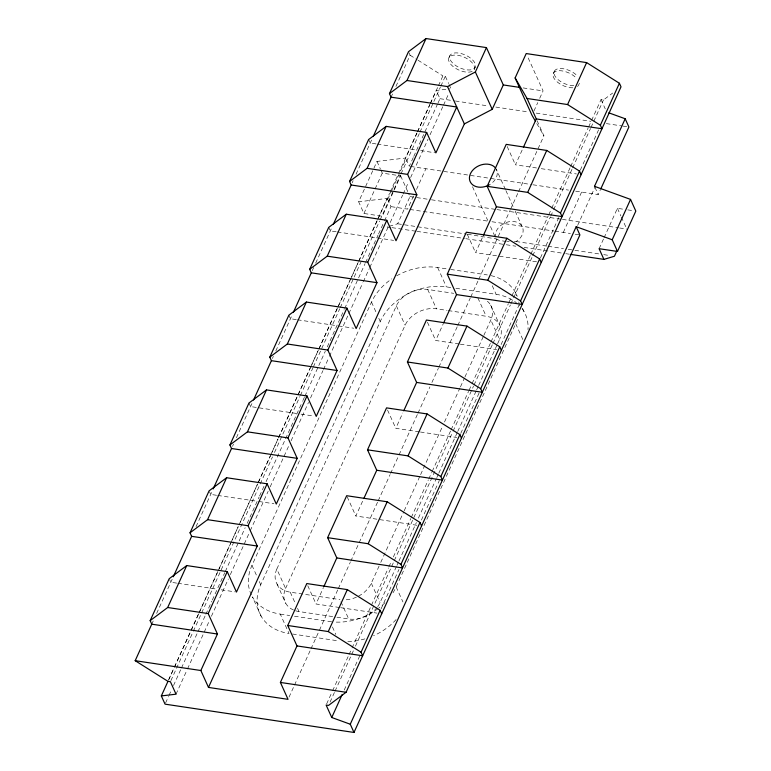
<?xml version="1.0" encoding="UTF-8"?>
<svg xmlns="http://www.w3.org/2000/svg" width="771" height="771" viewBox="0 0 771 771"><rect width="100%" height="100%" fill="white"/><g stroke="black" fill="none" stroke-linecap="round" stroke-linejoin="round"><path stroke-width="0.58" stroke-dasharray="3.85 2.89" d="M339.481 607.5L316.023 603.992L323.444 587.541M151.752 624.182L153.217 620.954M156.638 613.427L173.282 576.775M196.036 526.67L212.671 490.028M232.505 446.361L233.478 444.212M236.408 437.755L252.059 403.291M272.385 358.525L273.358 356.375M275.806 350.998L291.939 315.455M312.265 270.688L313.73 267.46M315.686 263.162L331.829 227.618M352.154 182.852L353.128 180.703M356.057 174.246L372.2 138.693M391.061 97.165L392.526 93.946M395.937 86.419L410.105 55.223L408.9 52.573M380.816 169.919L382.262 173.109L400.65 175.865L382.329 216.227L363.931 213.48L358.65 201.78L376.98 161.418L405.575 158.026L416.957 132.969M363.931 213.48L382.262 173.109M448.905 57.835L449.898 55.647M168.801 679.482L190.697 631.266M191.189 630.167L230.5 543.594M231.001 542.505L238.47 526.063M238.962 524.964L270.313 455.921M270.814 454.832L278.273 438.391M278.774 437.292L310.125 368.259M310.617 367.16L349.928 280.586M350.429 279.488L387.254 198.398L358.65 201.78M417.458 131.88L429.823 104.634M430.324 103.545L436.261 90.467L449.821 88.858M168.464 680.263L173.947 668.197M174.448 667.098L198.349 614.448M198.851 613.35L217.779 571.668M218.27 570.579L238.191 526.699M240.186 522.314L257.62 483.928M258.121 482.829L278.042 438.95M278.533 437.861L297.461 396.178M297.963 395.08L318.384 350.111M318.876 349.012L337.303 308.429M337.804 307.33L358.226 262.362M358.727 261.263L377.154 220.679M377.645 219.581L389.606 193.261M390.097 192.162L398.067 174.612M398.568 173.514L416.995 132.93M417.496 131.831L429.948 104.413M430.44 103.314L437.909 86.863M438.41 85.764L442.891 75.895L445.33 76.262L448.606 83.528M387.688 199.371L391.649 190.639M392.15 189.55L400.072 172.097M400.573 170.998L406.018 158.999M170.902 680.629L192.817 632.365M193.319 631.266L272.51 456.866M274.495 452.481L299.9 396.545M300.401 395.446L312.853 368.027M313.344 366.929L339.741 308.795M340.242 307.696L379.583 221.046M380.084 219.947L400.506 174.978M401.007 173.88L419.434 133.296M419.925 132.198L440.347 87.229M440.848 86.13L445.33 76.262M165.553 703.056L168.531 696.483M169.032 695.384L171.519 689.91M173.514 685.525L180.973 669.083M181.474 667.994L197.395 632.924M197.896 631.825L205.356 615.383M205.857 614.294L211.832 601.139M212.324 600.05L224.766 572.651M225.267 571.552L245.168 527.721M247.154 523.336L259.104 497.035M259.596 495.936L264.077 486.077M266.062 481.692L302.396 401.691M302.887 400.592L304.381 397.306M304.882 396.207L325.285 351.277M327.27 346.902L344.194 309.634M344.685 308.545L365.088 263.615M365.589 262.516L378.031 235.116M378.522 234.018L383.997 221.971M384.498 220.872L390.964 206.628L387.254 198.398M413.256 157.544L409.295 166.257L405.575 158.026M413.748 156.455L437.504 104.143M437.995 103.054L439.971 98.698L436.261 90.467M176.029 694.179L186.987 670.047M187.488 668.958L209.404 620.694M211.389 616.308L228.332 579.011M230.317 574.626L249.746 531.845M250.238 530.747L268.173 491.262M270.168 486.877L289.086 445.195M291.081 440.81L308.516 402.423M310.501 398.029L322.953 370.61M323.454 369.511L328.938 357.445M329.429 356.356L348.357 314.674M348.858 313.575L362.804 282.861M363.295 281.762L369.27 268.607M369.772 267.508L388.199 226.925M390.193 222.54L402.645 195.111M403.146 194.022L408.62 181.956M410.615 177.561L428.04 139.175M430.035 134.79L442.988 106.273M443.489 105.174L448.963 93.108M389.249 226.288L397.653 223.783L410.008 196.576L408.524 193.309M413.516 196.017L407.57 209.114L390.964 206.628M416.485 189.473L425.9 168.743M474.204 69.409A13.907 6.958 24.4 0 0 457.781 55.271A13.907 6.958 24.4 0 0 452.673 66.19A13.907 6.958 24.4 0 0 474.204 69.409L475.206 67.222A13.907 6.958 24.4 0 0 458.784 53.083A13.907 6.958 24.4 0 0 453.676 63.993A13.907 6.958 24.4 0 0 475.206 67.222M251.346 594.865A52.862 39.774 -24.3 0 1 251.972 565.355L371.506 302.107A52.862 39.774 -24.3 0 1 391.832 278.842M261.176 616.27L252.425 596.899A52.862 39.774 -24.3 0 0 280.278 614.111L289.029 633.483A52.862 39.774 -24.3 0 1 260.723 584.726L380.248 321.488A52.862 39.774 -24.3 0 1 446.409 286.879L451.141 287.593M293.5 610.006A25.038 18.841 -24.3 0 1 285.578 588.456L276.828 569.075L396.361 305.836A25.038 18.841 -24.3 0 1 427.703 289.443L453.743 293.337M285.578 588.456L405.112 325.208A25.038 18.841 -24.3 0 1 436.453 308.814L447.103 310.414M533.927 111.053L537.773 102.572M539.7 98.322L543.073 90.901L527.171 55.685M553.318 73.476L554.31 71.279M419.251 431.827L395.793 428.319L402.741 413.025M459.13 344.001L435.682 340.483L443.123 324.09M536.549 261.783L475.562 252.647L483.003 236.254M536.558 167.972L515.442 164.811L522.892 148.417M289.038 697.148L294.011 686.18M294.512 685.091L310.443 650.001M310.935 648.912L318.905 631.362M319.406 630.273L337.823 589.709M338.315 588.61L350.265 562.3M350.766 561.201L358.727 543.661M359.228 542.562L377.645 501.998M378.147 500.899L390.087 474.589M390.589 473.49L398.559 455.95M399.05 454.861L417.468 414.287M417.969 413.198L429.919 386.888M431.905 382.503L438.381 368.249M438.872 367.15L457.299 326.586M457.791 325.487L470.243 298.078M470.734 296.98L478.203 280.538M478.704 279.439L510.065 210.377M510.566 209.278L518.025 192.837M518.526 191.738L543.912 135.821L536.761 119.977M358.399 596.205A25.038 18.841 -24.3 0 0 371.294 583.223L380.257 563.485M380.758 562.387L403.667 511.925M404.168 510.836L420.108 475.736M420.6 474.637L442.515 426.373M444.51 421.988L459.95 387.986M460.451 386.888L464.431 378.118M464.932 377.019L483.359 336.435M483.851 335.337L490.828 319.984A25.038 18.841 -24.3 0 0 487.407 301.21M326.625 703.942L332.099 691.876M332.6 690.787L348.531 655.687M349.032 654.589L351.528 649.105M352.019 648.006L370.947 606.324M371.449 605.225L388.382 567.938M388.873 566.839L391.369 561.355M393.364 556.97L410.789 518.575M411.29 517.486L428.223 480.188M428.724 479.09L431.712 472.507M432.203 471.418L450.63 430.835M451.131 429.736L468.566 391.34M469.067 390.251L471.553 384.768M472.054 383.669L490.481 343.085M490.973 341.987L508.407 303.601M508.908 302.502L511.395 297.018M511.896 295.919L530.323 255.336M530.824 254.237L548.248 215.851M548.75 214.752L551.236 209.269M551.737 208.17L570.164 167.586M570.665 166.488L588.1 128.102M588.591 127.003L591.087 121.519M591.579 120.421L601.043 99.584L603.481 99.951L612.704 93.031M330.055 702.121L334.537 692.242M335.038 691.153L353.465 650.57M355.45 646.175L393.808 561.722M394.299 560.623L452.577 432.29M453.069 431.191L473.49 386.223M473.992 385.124L492.418 344.541M492.92 343.452L510.344 305.056M510.845 303.957L532.26 256.801M532.761 255.702L550.195 217.306M550.687 216.217L553.183 210.734M553.674 209.635L572.101 169.051M572.602 167.953L590.528 128.468M591.029 127.369L603.481 99.951M377.684 606.632A25.038 18.841 -24.3 0 0 380.045 602.604L396.477 566.406M396.978 565.307L398.472 562.02M398.973 560.922L416.398 522.526M418.393 518.141L436.319 478.656M436.82 477.557L438.314 474.271M438.815 473.172L457.242 432.589M457.743 431.49L476.17 390.907M476.661 389.808L478.155 386.522M478.656 385.423L497.083 344.839M497.584 343.741L499.579 339.356L490.828 319.984M344.203 690.084L359.643 656.082M381.057 608.917L398.983 569.432M421.4 520.068L439.325 480.584M460.74 433.418L479.167 392.834M501.083 344.579L519.018 305.085M540.432 257.928L558.859 217.345M580.274 170.179L598.701 129.595M392.979 592.812A52.862 39.774 -24.3 0 0 396.159 586.943L515.683 323.704A52.862 39.774 -24.3 0 0 518.064 317.093M563.293 232.437L581.613 192.066M577.604 225.479L594.451 188.384M575.677 191.179L598.219 194.552L600.204 190.196M599.096 248.696L603.558 238.875M604.05 237.786L617.426 208.334L623.17 209.192M416.889 525.273L355.836 515.992L363.305 499.656M514.344 241.631L516.088 241.516L517.833 240.369A14.466 10.881 -24.3 0 0 514.402 221.585A14.466 10.881 -24.3 0 0 495.445 237.015M507.202 241.516L509.217 241.612M506.19 241.468L499.502 240.465L496.061 238.894L490.173 225.845M216.545 495.271L210.685 494.404L209.49 491.744M217.711 495.445L257.543 501.314M258.719 501.487L273.946 503.733M523.191 87.923L543.073 90.901M439.971 98.698L454.235 100.828M455.42 101.011L488.689 105.993M495.82 107.063L529.089 112.046M536.221 113.106L590.875 121.298M606.324 123.611L621.773 125.924M622.958 126.097L628.905 126.993M376.084 143.936L370.225 143.059L368.625 139.522M377.26 144.119L415.964 149.911M420.648 150.615L434.728 152.725M541.252 168.676L576.429 173.947M410.48 166.44L531.691 184.587M532.886 184.77L568.545 190.109M627.767 209.885L633.521 210.743M410.008 196.576L430.257 199.612M431.442 199.785L495.763 209.423M496.948 209.596L561.269 219.234M562.454 219.407L618.438 227.792M619.624 227.975L626.775 229.045M409.95 209.471L487.214 221.036M491.965 221.749L553.78 231.011M554.966 231.184L570.405 233.497M575.147 234.211L579.898 234.924M397.653 223.783L466.368 234.076M467.554 234.249L496.061 238.894M516.088 241.516L546.89 246.132M548.075 246.306L563.476 248.619M568.217 249.322L599.019 253.938M603.76 254.652L609.688 255.538M387.148 226.925L390.724 227.455M391.919 227.638L415.733 231.204M416.928 231.377L464.566 238.518M465.761 238.692L505.063 244.58M506.258 244.754L515.78 246.19M524.126 247.433L564.613 253.495M565.808 253.678L569.383 254.208M336.204 231.772L330.335 230.895L328.735 227.358M337.37 231.955L393.673 240.379M396.708 275.806A52.862 39.774 -24.3 0 1 437.658 267.508L449.503 269.281M450.688 269.455L487.378 274.948M455.883 288.296L496.129 294.329A52.862 39.774 -24.3 0 1 516.377 302.752M448.288 310.588L486.164 316.264A25.038 18.841 -24.3 0 1 499.579 339.356M296.315 319.608L290.455 318.731L288.855 315.194M297.49 319.782L337.361 325.757M338.536 325.931L353.783 328.215M460.306 344.174L496.669 349.62M296.305 413.42L250.565 406.568L248.966 403.031M300.998 414.123L313.903 416.051M420.426 432.011L456.779 437.456M276.828 569.075A25.038 18.841 -24.3 0 0 290.243 592.167L339.953 599.616M176.665 583.117L170.805 582.24L169.601 579.58M177.841 583.29L216.545 589.092M221.229 589.796L235.309 591.897M340.657 607.683L377.009 613.128M295.592 610.777A25.038 18.841 -24.3 0 0 298.984 611.548L335.684 617.041M336.869 617.214L348.704 618.988A25.038 18.841 -24.3 0 0 376.961 607.596M280.278 614.111L289.751 615.528M294.483 616.231L329.998 621.551A52.862 39.774 -24.3 0 0 333.4 621.956M292.575 634.013L338.748 640.932M410.105 55.223L417.063 59.608M418.055 60.234L442.891 75.895M536.761 123.505L543.912 135.821M601.043 99.584L605.264 108.933M617.426 208.334L620.867 215.967M621.359 217.056L626.283 227.956M594.942 187.295L598.219 194.552M507.183 146.519L515.442 164.811M505.429 189.521L496.148 168.974A14.466 10.881 -24.3 0 1 488.824 185.107M505.911 190.601L513.235 206.83M515.192 211.158L522.025 226.298M449.079 84.569L450.958 88.723M472.507 186.717L487.715 220.41M515.23 292.161L517.177 296.469M522.526 308.304L523.981 311.532M515.683 323.704L522.979 339.847M492.235 285.713L496.129 294.329M467.303 234.355L475.562 252.647M490.616 305.037L499.357 324.418M477.904 297.963L486.164 316.264M400.65 175.865L408.032 192.22M437.658 267.508L446.409 286.879M376.98 161.418L380.334 168.859M427.703 289.443L436.453 308.814M427.423 322.191L435.682 340.483M396.361 305.836L405.112 325.208M371.506 302.107L376.846 313.951M378.792 318.259L380.248 321.488M387.534 410.027L395.793 428.319M396.159 586.943L402.963 602.016M347.162 496.775L355.836 515.992M371.294 583.223L380.045 602.604M340.927 601.765L348.704 618.988M332.426 626.939L335.828 634.475M307.764 585.7L316.023 603.992M290.243 592.167L295.582 604.011M297.529 608.319L298.984 611.548M277.049 584.023L285.79 603.394M251.972 565.355L257.321 577.19M259.258 581.498L260.723 584.726M577.421 86.487A13.907 6.958 24.4 0 0 578.616 85.051L579.609 82.854A13.907 6.958 24.4 0 1 578.414 84.29M572.824 87.807A13.907 6.958 24.4 0 1 554.937 79.625A13.907 6.958 24.4 0 1 559.1 70.71A13.907 6.958 24.4 0 1 576.997 78.902M573.817 85.62A13.907 6.958 24.4 0 1 555.93 77.428A13.907 6.958 24.4 0 1 560.103 68.523A13.907 6.958 24.4 0 1 577.99 76.705M384.893 602.787A52.862 39.774 -24.3 0 1 378.6 608.223M377.694 608.907A52.862 39.774 -24.3 0 1 334.566 622.033M518.825 301.914A52.862 39.774 -24.3 0 1 519.336 307.822M491.011 275.632A52.862 39.774 -24.3 0 1 517.245 296.324M396.121 619.556A52.862 39.774 -24.3 0 1 373.54 635.718M364.895 638.88A52.862 39.774 -24.3 0 1 346.844 641.52M522.063 308.631A52.862 39.774 -24.3 0 1 527.99 329.622M356.443 597.149A25.038 18.841 -24.3 0 1 346.054 599.809"/><path stroke-width="1.16" d="M173.282 576.775L191.642 536.346L190.042 532.809L209.086 490.867L226.616 477.731L267.132 483.793L248.089 525.735L257.244 546.022L236.475 592.08L227.252 571.629L186.727 565.567L169.206 578.703L150.162 620.645L151.752 624.182L135.185 660.689L167.972 681.352L170.41 681.718L176.029 694.179L161.332 695.924L165.052 704.154L353.985 732.45L579.898 234.924L576.178 226.693L350.265 724.22L353.985 732.45M323.936 586.442L336.792 557.934L327.636 537.657L346.68 495.714L387.196 501.776L419.993 522.449L421.592 525.995M213.162 488.939L231.522 448.51L229.922 444.973L248.966 403.031L266.496 389.895L307.012 395.957L316.245 416.407L337.081 370.514L327.858 350.073L346.902 308.13L306.376 302.059L288.855 315.194L269.811 357.137L271.411 360.674L253.543 400.014M293.433 312.178L311.291 272.838L309.691 269.301L328.735 227.358L346.266 214.222L386.782 220.294L396.015 240.735L416.851 194.841L407.618 174.4L426.662 132.458L386.146 126.386L368.625 139.522L349.571 181.464L351.171 185.001L333.313 224.342M373.193 136.506L391.061 97.165L389.461 93.628L408.505 51.686L426.026 38.55L486.434 47.6L503.299 84.945L492.226 109.337L464.364 123.909L208.488 687.424L288.036 699.336L280.403 682.441L296.98 645.934L287.747 625.493L306.8 583.551L347.316 589.613L380.103 610.285L381.703 613.822M150.162 620.645L167.683 607.509L186.727 565.567M190.042 532.809L207.563 519.673L226.616 477.731M229.922 444.973L247.452 431.837L266.496 389.895M269.811 357.137L287.332 344.001L306.376 302.059M309.691 269.301L327.222 256.165L346.266 214.222M349.571 181.464L367.102 168.329L386.146 126.386M389.461 93.628L406.982 80.492L426.026 38.55M161.332 695.924L167.808 681.68M208.488 687.424L200.855 670.519L217.432 634.022L208.199 613.571L227.252 571.629M267.132 483.793L276.288 504.08L297.201 458.35L287.969 437.909L307.012 395.957M346.902 308.13L356.135 328.571L376.971 282.678L367.738 262.236L386.782 220.294M406.982 80.492L447.508 86.564L475.36 71.992L486.434 47.6M535.575 121.452L532 115.293L515.134 77.948L526.207 53.556L586.615 62.605L619.412 83.268L621.012 86.815L346.083 692.271L328.562 705.407L326.123 705.041L331.752 717.502L350.265 724.22M363.806 498.567L376.749 470.262L367.516 449.821L386.56 407.878L427.086 413.94L459.873 434.613L461.472 438.159M403.734 410.837L416.629 382.426L407.406 361.985L426.45 320.042L466.966 326.104L499.753 346.777L501.352 350.323M443.614 323.001L456.519 294.589L447.286 274.148L466.33 232.206L506.855 238.268L539.642 258.94L541.242 262.487M483.504 235.165L496.399 206.753L487.166 186.312L506.219 144.37L546.735 150.441L579.522 171.104L581.122 174.651M523.384 147.328L536.288 118.917L527.056 98.476L515.134 77.948M287.747 625.493L328.273 631.555L347.316 589.613M327.636 537.657L368.152 543.719L387.196 501.776M367.516 449.821L408.042 455.883L427.086 413.94M407.406 361.985L447.922 368.056L466.966 326.104M447.286 274.148L487.802 280.22L506.855 238.268M487.166 186.312L527.692 192.384L546.735 150.441M527.056 98.476L567.572 104.548L586.615 62.605M296.98 645.934L362.659 655.774L361.059 652.227L380.103 610.285M336.792 557.934L402.539 567.938L400.949 564.391L419.993 522.449M376.749 470.262L442.429 480.102L440.829 476.555L459.873 434.613M416.629 382.426L482.309 392.266L480.709 388.719L499.753 346.777M456.519 294.589L522.198 304.429L520.598 300.883L539.642 258.94M496.399 206.753L562.078 216.593L560.478 213.047L579.522 171.104M536.288 118.917L601.958 128.757L600.358 125.22L619.412 83.268M331.752 717.502L342.208 694.469M594.942 187.295L594.508 186.322L625.185 118.763L608.849 112.836M600.696 189.107L628.905 126.993L625.185 118.763M616.896 250.806L614.42 256.242L603.924 259.384L599.096 248.696L617.494 251.452L612.213 239.762L630.543 199.4L594.508 186.322M617.494 251.452L635.815 211.09L630.543 199.4M191.642 536.346L257.244 546.022M503.299 84.945L519.673 87.393M391.061 97.165L456.731 107.005L435.894 152.899L426.662 132.458M367.102 168.329L407.618 174.4M351.171 185.001L416.851 194.841M570.569 254.391L603.924 259.384M327.222 256.165L367.738 262.236M311.291 272.838L376.971 282.678M287.332 344.001L327.858 350.073M271.411 360.674L337.081 370.514M247.452 431.837L287.969 437.909M231.522 448.51L297.201 458.35M207.563 519.673L248.089 525.735M167.683 607.509L208.199 613.571M151.752 624.182L217.432 634.022M135.185 660.689L200.855 670.519M280.403 682.441L346.083 692.271M576.178 226.693L612.213 239.762M567.572 104.548L600.358 125.22M527.692 192.384L560.478 213.047M487.802 280.22L520.598 300.883M447.922 368.056L480.709 388.719M408.042 455.883L440.829 476.555M368.152 543.719L400.949 564.391M328.273 631.555L361.059 652.227M475.36 71.992L492.226 109.337M447.508 86.564L464.364 123.909M488.824 185.107A14.466 10.881 -24.3 0 1 470.705 182.64A14.466 10.881 -24.3 0 1 477.133 166.642A14.466 10.881 -24.3 0 1 495.618 168.174"/></g></svg>
